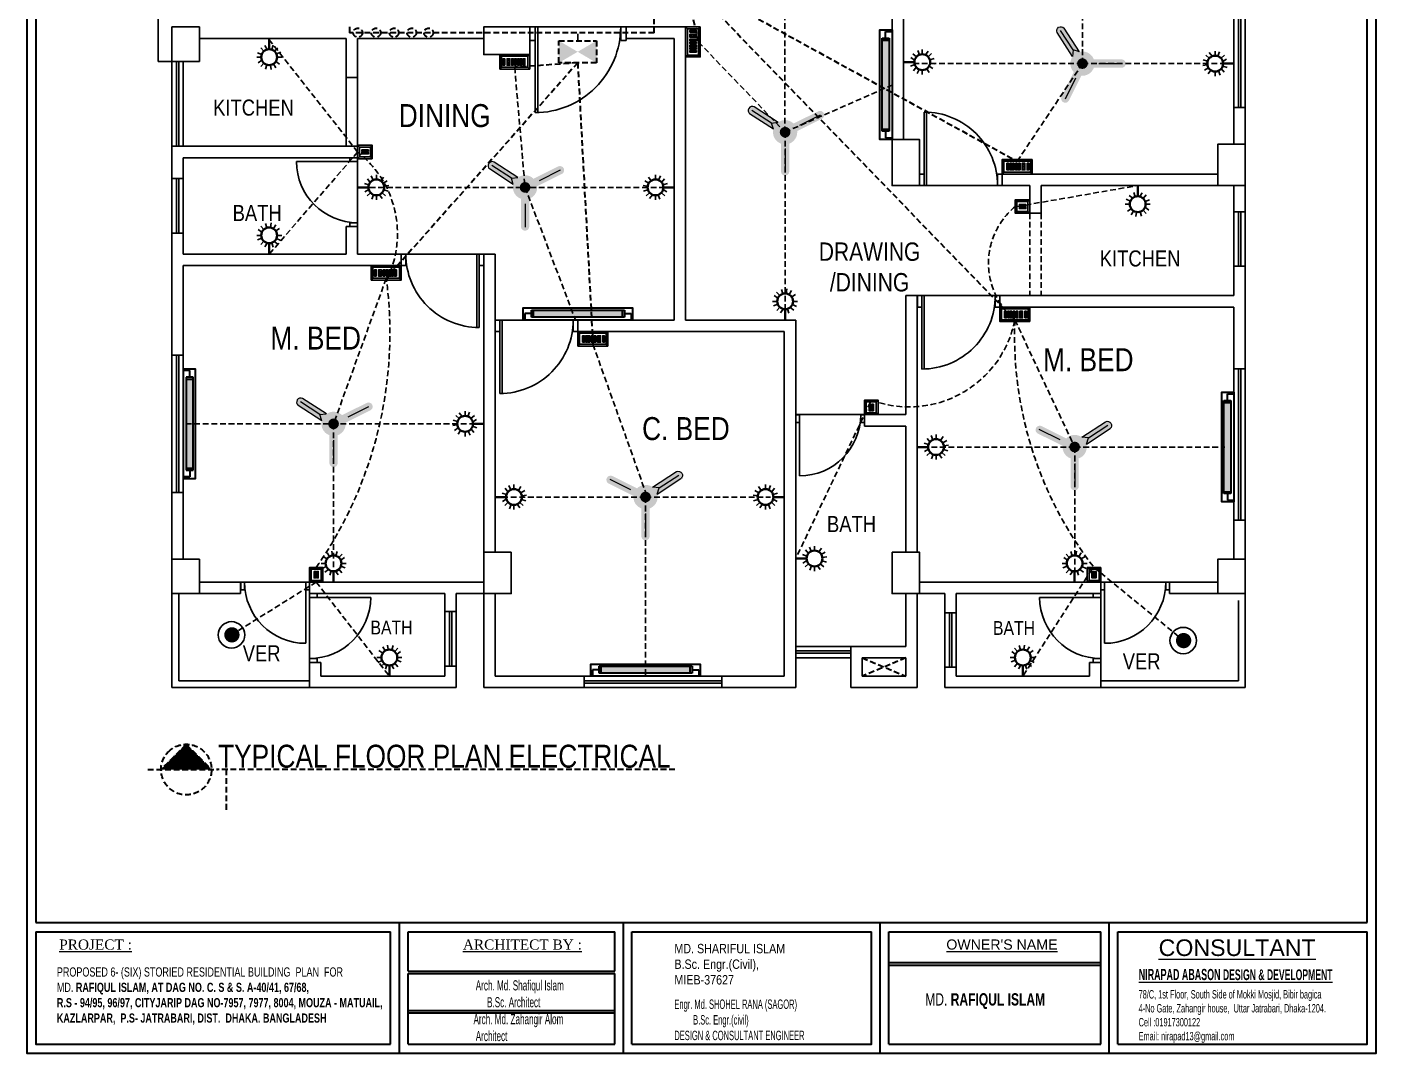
# Model space of a CAD drawing. Header units: inches. Extents: x -159432 to -126829, y -44881 to -40109.
# Drawn here: x -133698 to -133110, y -42613 to -42166 of the extents above; entities that cross this region are included whole.
import ezdxf

# ---------------------------------------------------------------- set-up
doc = ezdxf.new("R2010")
doc.units = ezdxf.units.IN
doc.header["$LTSCALE"] = 10
doc.header["$MEASUREMENT"] = 0
for name, pattern in [('DASHED2', [0.375, 0.25, -0.125]), ('HIDDEN', [0.375, 0.25, -0.125]), ('Solid', [0])]:
    doc.linetypes.add(name, pattern=pattern)
doc.layers.get('0').update_dxf_attribs({"color": 140, "lineweight": 25})
for name, color, linetype, lineweight in [('BADHON WIN-1', 10, 'Continuous', 35), ('COLUM', 10, 'Continuous', 25), ('DIM', 6, 'Continuous', 25), ('Dim-1', 7, 'Continuous', 13), ('door', 123, 'Continuous', 25), ('h2', 165, 'Continuous', 30), ('hatch', 141, 'Continuous', 30), ('Layer1', 25, 'HIDDEN', 25), ('Layer2', 160, 'HIDDEN', 25), ('Layout3', 222, 'HIDDEN', 30), ('line', 134, 'Continuous', 30), ('Raline', 185, 'Continuous', 30), ('SL', 14, 'Continuous', 30), ('SS', 3, 'Continuous', 20), ('TEXT', 6, 'Continuous', 25), ('TEXT 02', 7, 'Continuous', 9), ('TREE', 8, 'Continuous', 30), ('wall', 7, 'Continuous', 25), ('win', 143, 'Continuous', 25)]:
    doc.layers.add(name, color=color, linetype=linetype, lineweight=lineweight)
doc.styles.add('222', font='arial.ttf')
doc.styles.add('AR8', font='swisscl.ttf', dxfattribs={"height": 10})
doc.styles.add('AREAL', font='arial.ttf')
doc.styles.add('arn', font='ARIALN.TTF')
doc.styles.add('RT', font='romantic.ttf')
doc.styles.add('style1', font='micross.ttf', dxfattribs={"height": 18})

# ---------------------------------------------------------------- blocks, each defined once
blk = doc.blocks.new('D36')
at = {"layer": 'door'}
for p, q in [((27731.72, -1583.1), (27731.72, -1585.1)), ((27736.72, -1583.1), (27731.72, -1583.1)), ((27731.72, -1619.1), (27731.72, -1583.1)), ((27731.72, -1585.1), (27736.72, -1585.1)), ((27736.72, -1585.1), (27736.72, -1583.1)), ((27763.72, -1616.1), (27731.72, -1616.1)), ((27763.72, -1617.1), (27731.72, -1617.1)), ((27736.72, -1617.1), (27731.72, -1617.1)), ((27731.72, -1617.1), (27731.72, -1619.1)), ((27736.72, -1619.1), (27736.72, -1617.1)), ((27731.72, -1619.1), (27736.72, -1619.1))]:
    blk.add_line(p, q, dxfattribs=at)
at = {"layer": 'door', "linetype": 'ByBlock'}
blk.add_ellipse((27731.72, -1617.1), major_axis=(-22.63, -22.63), ratio=1, start_param=2.356194, end_param=3.926991, dxfattribs=at)
blk = doc.blocks.new('D1')
at = {"layer": 'door'}
for p, q in [((231942, 594723), (231942, 594673)), ((232042, 594723), (231942, 594723)), ((231942, 594673), (232042, 594673)), ((232042, 594673), (232042, 594723)), ((232742, 593873), (231942, 593873)), ((232042, 593873), (231942, 593873)), ((231942, 593873), (231942, 593823)), ((231942, 593823), (232042, 593823)), ((232042, 593823), (232042, 593873))]:
    blk.add_line(p, q, dxfattribs=at)
at = {"layer": 'door', "linetype": 'ByBlock'}
blk.add_arc((231942, 593873), 800, 0, 90, dxfattribs=at)
blk = doc.blocks.new('door')
at = {"layer": 'door'}
blk.add_line((-148358.38, -38071.49), (-148328.38, -38071.49), dxfattribs=at)
at = {"layer": 'door', "extrusion": (0, 0, -1), "xscale": 0.03333332273177803, "yscale": 0.03333332278998569, "zscale": -0.0333333227645894, "rotation": 90}
blk.add_blockref('D1', (168152.49, -45802.87), dxfattribs=at)
blk = doc.blocks.new('tl')
at = {"layer": 'Raline'}
h = blk.add_hatch(color=7, dxfattribs=at)
h.set_gradient(color1=(220, 254, 247), one_color=1, tint=1, name='CYLINDER')
h.paths.add_polyline_path([(-740643.13, -277273.44), (-740646.16, -277273.44), (-740646.16, -277234.62), (-740643.13, -277234.62)])
at = {"layer": 'TREE'}
h = blk.add_hatch(color=203, dxfattribs=at)
h.set_gradient(color1=(189, 131, 208), color2=(108, 93, 201), tint=0.56, name='INVCYLINDER')
h.paths.add_polyline_path([(-740643.13, -277273.44), (-740643.13, -277274.38), (-740646.16, -277274.38), (-740646.16, -277273.44)])
h.paths.add_polyline_path([(-740643.13, -277233.83), (-740643.13, -277234.62), (-740646.16, -277234.62), (-740646.16, -277233.83)])
at = {"layer": 'Dim-1', "lineweight": -2}
for p, q in [((-740646.16, -277274.38), (-740646.16, -277233.83)), ((-740646.16, -277233.83), (-740643.13, -277233.83)), ((-740643.13, -277233.83), (-740643.13, -277274.38)), ((-740643.13, -277274.38), (-740646.16, -277274.38))]:
    blk.add_line(p, q, dxfattribs=at)
at = {"layer": 'Raline'}
for p, q in [((-740644.64, -277230.92), (-740647.45, -277230.92)), ((-740644.64, -277233.83), (-740644.64, -277230.92)), ((-740643.13, -277234.62), (-740646.16, -277234.62)), ((-740643.13, -277273.44), (-740646.16, -277273.44)), ((-740644.64, -277274.38), (-740644.64, -277277.29)), ((-740644.64, -277277.29), (-740647.45, -277277.29))]:
    blk.add_line(p, q, dxfattribs=at)
at = {"layer": 'SL'}
blk.add_lwpolyline([(-740647.45, -277277.96), (-740647.45, -277230.23), (-740642.16, -277230.23), (-740642.16, -277277.96)], close=True, dxfattribs=at)
blk = doc.blocks.new('fgghghg')
for p, q in [((845.87, -13615.05), (845.87, -13622.48)), ((845.87, -13619.39), (845.87, -13615.05)), ((845.87, -13619.39), (845.87, -13619.39))]:
    blk.add_line(p, q)
at = {"color": 131, "lineweight": 35}
blk.add_line((850.57, -13619.39), (845.87, -13619.39), dxfattribs=at)
blk.add_circle((854.03, -13619.39), 3.45, dxfattribs=at)
blk = doc.blocks.new('fhfgjjj')
at = {"linetype": 'DASHED2', "ltscale": 0.8}
for p, q in [((849.05, -13615.24), (847.17, -13614.03)), ((849.83, -13613.8), (848.22, -13612.35)), ((851.16, -13612.89), (850.38, -13610.87)), ((852.39, -13612.66), (852.39, -13610.5)), ((853.73, -13612.93), (855.05, -13611.16)), ((854.94, -13613.78), (856.53, -13612.32)), ((855.68, -13615.08), (857.75, -13614.43)), ((849.11, -13617.19), (847.05, -13617.86)), ((849.72, -13618.31), (848.39, -13620.06)), ((851, -13619.28), (850.13, -13621.26)), ((852.39, -13619.57), (852.39, -13621.74)), ((854.32, -13618.98), (855.53, -13620.78)), ((855.34, -13617.91), (857.19, -13619.04)), ((855.81, -13616.61), (857.95, -13616.93))]:
    blk.add_line(p, q, dxfattribs=at)
blk.add_blockref('fgghghg', (-1.64, 3.28))
blk = doc.blocks.new('sd')
at = {"layer": 'BADHON WIN-1', "color": 0, "lineweight": 25, "ltscale": 0.13}
for p, q in [((13225.67, 879.3), (13224.92, 880.05)), ((13236.8, 879.3), (13237.54, 880.05)), ((13225.67, 874.67), (13224.92, 873.93)), ((13230.21, 877.92), (13230.22, 876.87)), ((13230.22, 876.87), (13230.21, 876.23)), ((13230.44, 877.92), (13230.42, 876.87)), ((13230.44, 876.23), (13230.42, 876.87)), ((13231.43, 877.92), (13231.45, 876.87)), ((13231.45, 876.87), (13231.43, 876.23)), ((13231.67, 877.92), (13231.65, 876.87)), ((13231.67, 876.23), (13231.65, 876.87)), ((13232.72, 877.92), (13232.74, 876.87)), ((13232.74, 876.87), (13232.72, 876.23)), ((13232.96, 877.92), (13232.93, 876.87)), ((13232.96, 876.23), (13232.93, 876.87)), ((13233.77, 877.92), (13233.79, 876.87)), ((13233.79, 876.87), (13233.77, 876.23)), ((13234.01, 877.92), (13233.99, 876.87)), ((13234.01, 876.23), (13233.99, 876.87)), ((13235.06, 877.92), (13235.08, 876.87)), ((13235.08, 876.87), (13235.06, 876.23)), ((13235.3, 877.92), (13235.27, 876.87)), ((13235.3, 876.23), (13235.27, 876.87)), ((13236.8, 874.67), (13237.54, 873.93))]:
    blk.add_line(p, q, dxfattribs=at)
for points in [[(13224.92, 880.05), (13224.92, 873.93), (13237.54, 873.93), (13237.54, 880.05)], [(13225.67, 879.3), (13225.67, 874.67), (13236.8, 874.67), (13236.8, 879.3)], [(13227.06, 878.45), (13227.06, 875.69), (13226.36, 875.69), (13226.36, 878.45)], [(13226.96, 878.32), (13226.96, 875.78), (13226.45, 875.78), (13226.45, 878.32)], [(13230.69, 878.45), (13230.69, 875.69), (13229.99, 875.69), (13229.99, 878.45)], [(13230.59, 878.32), (13230.59, 875.78), (13230.08, 875.78), (13230.08, 878.32)], [(13231.92, 878.45), (13231.92, 875.69), (13231.22, 875.69), (13231.22, 878.45)], [(13231.82, 878.32), (13231.82, 875.78), (13231.31, 875.78), (13231.31, 878.32)], [(13233.21, 878.45), (13233.21, 875.69), (13232.51, 875.69), (13232.51, 878.45)], [(13233.11, 878.32), (13233.11, 875.78), (13232.59, 875.78), (13232.59, 878.32)], [(13234.26, 878.45), (13234.26, 875.69), (13233.56, 875.69), (13233.56, 878.45)], [(13234.16, 878.32), (13234.16, 875.78), (13233.65, 875.78), (13233.65, 878.32)], [(13235.55, 878.45), (13235.55, 875.69), (13234.85, 875.69), (13234.85, 878.45)], [(13235.45, 878.32), (13235.45, 875.78), (13234.93, 875.78), (13234.93, 878.32)]]:
    blk.add_lwpolyline(points, close=True, dxfattribs=at)
for points in [[(13228.72, 875.69), (13228.01, 875.69), (13228.01, 878.45), (13228.72, 878.45)], [(13228.61, 875.78), (13228.1, 875.78), (13228.1, 878.32), (13228.61, 878.32)], [(13228.6, 878.32), (13229.11, 878.32), (13229.11, 875.78), (13228.6, 875.78)], [(13228.72, 878.45), (13229.21, 878.45), (13229.21, 875.69), (13228.72, 875.69)]]:
    blk.add_lwpolyline(points, dxfattribs=at)
for centre, radius in [((13226.4, 878.4), 0.00699), ((13226.41, 875.73), 0.0139), ((13226.7, 877.73), 0.165), ((13226.7, 876.4), 0.165), ((13227.01, 875.73), 0.0117), ((13227.01, 878.38), 0.00593), ((13228.06, 878.4), 0.00699), ((13228.06, 875.73), 0.0139), ((13228.35, 877.73), 0.165), ((13228.35, 876.4), 0.165), ((13228.66, 875.73), 0.0117), ((13228.66, 878.38), 0.00593), ((13228.85, 877.07), 0.165), ((13230.03, 878.4), 0.00699), ((13230.04, 875.73), 0.0139), ((13230.64, 878.38), 0.00593), ((13230.64, 875.73), 0.0117), ((13231.26, 878.4), 0.00699), ((13231.27, 875.73), 0.0139), ((13231.87, 875.73), 0.0117), ((13231.87, 878.38), 0.00593), ((13232.55, 878.4), 0.00699), ((13232.56, 875.73), 0.0139), ((13233.15, 875.73), 0.0117), ((13233.16, 878.38), 0.00593), ((13233.6, 878.4), 0.00699), ((13233.61, 875.73), 0.0139), ((13234.21, 875.73), 0.0117), ((13234.21, 878.38), 0.00593), ((13234.89, 878.4), 0.00699), ((13234.9, 875.73), 0.0139), ((13235.49, 875.73), 0.0117), ((13235.5, 878.38), 0.00593)]:
    blk.add_circle(centre, radius, dxfattribs=at)
for centre, radius, start, end in [((13230.32, 877.92), 0.116, 356.3279, 183.0261), ((13230.32, 876.3), 0.138, 212.8145, 327.2677), ((13231.55, 877.92), 0.116, 356.3279, 183.0261), ((13231.55, 876.3), 0.138, 212.8145, 327.2677), ((13232.84, 877.92), 0.116, 356.3279, 183.0261), ((13232.84, 876.3), 0.138, 212.8145, 327.2677), ((13233.89, 877.92), 0.116, 356.3279, 183.0261), ((13233.89, 876.3), 0.138, 212.8145, 327.2677), ((13235.18, 877.92), 0.116, 356.3279, 183.0261), ((13235.18, 876.3), 0.138, 212.8145, 327.2677)]:
    blk.add_arc(centre, radius, start, end, dxfattribs=at)
blk = doc.blocks.new('FAN')
at = {"layer": 'line'}
h = blk.add_hatch(color=256, dxfattribs=at)
h.paths.add_polyline_path([(0, 7.14), (-1.8, 4.97, -0.175801), (1.8, 4.97)])
h.paths.add_polyline_path([(-6.35, -3.07), (-3.81, -3.67, -0.164914), (-5.25, -0.6)])
h.paths.add_polyline_path([(5.96, -4), (5.12, -1.31, -0.175846), (3.09, -4.29), (3.16, -4.33)])
at = {"layer": 'TREE'}
h = blk.add_hatch(color=102, dxfattribs=at)
h.set_gradient(color1=(22, 194, 68), color2=(172, 207, 0), tint=0.41, name='INVCYLINDER')
h.paths.add_polyline_path([(1.8, 17.3, 0.87787), (-1.8, 17.3), (-1.8, 4.97), (0, 7.14), (1.8, 4.97)])
h = blk.add_hatch(color=102, dxfattribs=at)
h.set_gradient(color1=(22, 194, 68), color2=(172, 207, 0), tint=0.41, name='INVCYLINDER')
h.paths.add_polyline_path([(-5.29, 0, 0.024506), (-5.26, -0.52), (-5.2, -0.49), (-5.25, -0.6, 0.164914), (-3.81, -3.67), (-3.6, -3.72), (-3.7, -3.77, 0.665006), (5.29, 0, 1)])
h.paths.add_polyline_path([(-2.34, 0, -1), (2.34, 0, -1)], flags=16)
h = blk.add_hatch(color=44, dxfattribs=at)
h.set_gradient(color1=(181, 129, 26), color2=(245, 162, 0), tint=0.41, name='CYLINDER')
h.paths.add_polyline_path([(-2.34, 0, 1), (2.34, 0, 1)])
h = blk.add_hatch(color=102, dxfattribs=at)
h.set_gradient(color1=(22, 194, 68), color2=(172, 207, 0), tint=0.41, name='INVCYLINDER')
h.paths.add_polyline_path([(5.96, -4), (3.16, -4.33), (13.5, -11.05, 0.87787), (15.46, -8.03), (5.12, -1.31)])
h.paths.add_polyline_path([(-3.7, -3.77, -0.00679), (-3.81, -3.67), (-6.35, -3.07), (-5.25, -0.6, -0.003812), (-5.26, -0.52), (-16.25, -5.98, 0.87787), (-14.64, -9.21)])
at = {"layer": 'Raline', "lineweight": 15}
for p, q in [((0, 7.14), (0, 17.3)), ((-6.35, -3.07), (-15.44, -7.6)), ((3.09, -4.29), (13.5, -11.05)), ((5.96, -4), (3.16, -4.33)), ((5.12, -1.31), (15.46, -8.03)), ((5.12, -1.31), (5.96, -4)), ((5.96, -4), (14.48, -9.54))]:
    blk.add_line(p, q, dxfattribs=at)
blk.add_arc((14.29, -9.41), 1.82, 244.43087, 49.54656, dxfattribs=at)
blk = doc.blocks.new('g')
at = {"layer": 'BADHON WIN-1', "color": 0, "lineweight": 25, "ltscale": 0.13}
for p, q in [((12364.24, 900.77), (12363.47, 901.54)), ((12368.59, 900.77), (12369.36, 901.54)), ((12364.24, 895.97), (12363.47, 895.2)), ((12365.77, 899.34), (12365.79, 898.24)), ((12365.79, 898.24), (12365.77, 897.58)), ((12366.01, 899.34), (12365.99, 898.24)), ((12366.01, 897.58), (12365.99, 898.24)), ((12366.86, 899.34), (12366.88, 898.24)), ((12366.88, 898.24), (12366.86, 897.58)), ((12367.1, 899.34), (12367.08, 898.24)), ((12367.1, 897.58), (12367.08, 898.24)), ((12368.59, 895.97), (12369.36, 895.2))]:
    blk.add_line(p, q, dxfattribs=at)
for points in [[(12363.47, 901.54), (12363.47, 895.2), (12369.36, 895.2), (12369.36, 901.54)], [(12364.24, 900.77), (12364.24, 895.97), (12368.59, 895.97), (12368.59, 900.77)], [(12366.27, 899.88), (12366.27, 897.02), (12365.55, 897.02), (12365.55, 899.88)], [(12367.36, 899.88), (12367.36, 897.02), (12366.64, 897.02), (12366.64, 899.88)], [(12366.17, 899.75), (12366.17, 897.11), (12365.64, 897.11), (12365.64, 899.75)], [(12367.26, 899.75), (12367.26, 897.11), (12366.73, 897.11), (12366.73, 899.75)]]:
    blk.add_lwpolyline(points, close=True, dxfattribs=at)
for centre, radius in [((12365.59, 899.83), 0.00725), ((12365.6, 897.06), 0.0144), ((12366.22, 899.81), 0.00615), ((12366.22, 897.06), 0.0122), ((12366.68, 899.83), 0.00725), ((12366.69, 897.06), 0.0144), ((12367.31, 899.81), 0.00615), ((12367.31, 897.06), 0.0122)]:
    blk.add_circle(centre, radius, dxfattribs=at)
for centre, radius, start, end in [((12365.89, 899.34), 0.121, 356.32789, 183.02612), ((12365.89, 897.66), 0.144, 212.81453, 327.26774), ((12366.98, 899.34), 0.121, 356.32789, 183.02612), ((12366.98, 897.66), 0.144, 212.81453, 327.26774)]:
    blk.add_arc(centre, radius, start, end, dxfattribs=at)

msp = doc.modelspace()

# ---------------------------------------------------------------- hatches: boundary and pattern name
at = {"layer": 'hatch', "lineweight": 30}
h = msp.add_hatch(dxfattribs=at)
h.set_pattern_fill('ANSI31', color=256, scale=4.330564, angle=225, style=0)
h.set_pattern_definition([(270, (-143522.09484, -42489.3886), (0.541320458, -6e-16), [])])
h.paths.add_polyline_path([(-133628.72771, -42478.52631), (-133639.73662, -42489.53522), (-133617.71879, -42489.53522)])
h.paths.add_polyline_path([(-133633.14508, -42489.62012), (-133624.25159, -42489.62012), (-133624.25159, -42481.11258), (-133633.14508, -42481.11258)], flags=9)
at = {"layer": 'Layout3'}
h = msp.add_hatch(color=5, dxfattribs=at)
h.paths.add_polyline_path([(-133466.30801, -42181.45857), (-133458.09235, -42176.6425), (-133466.30801, -42171.82642)])
h.paths.add_polyline_path([(-133458.09235, -42176.6425), (-133449.8767, -42181.45857), (-133449.8767, -42171.82642)])
at = {"layer": 'Raline'}
h = msp.add_hatch(color=51, dxfattribs=at)
h.set_gradient(color1=(239, 243, 165), color2=(254, 254, 251), one_color=1, tint=0.99, name='SPHERICAL')
h.paths.add_polyline_path([(-133608.82792, -42434.16528, -1), (-133608.82792, -42427.48393, -1)])
h = msp.add_hatch(color=51, dxfattribs=at)
h.set_gradient(color1=(239, 243, 165), color2=(254, 254, 251), one_color=1, tint=0.99, name='SPHERICAL')
h.paths.add_polyline_path([(-133193.92051, -42436.66528, -1), (-133193.92051, -42429.98393, -1)])

# ---------------------------------------------------------------- linework, layer by layer
at = {"layer": 'COLUM'}
for points in [[(-133623.01568, -42165.82783), (-133623.01568, -42180.82783), (-133635.01568, -42180.82783), (-133635.01568, -42165.82783), (-133623.01568, -42165.82783)], [(-133479.01568, -42165.82783), (-133479.01568, -42177.82783), (-133499.01568, -42177.82783), (-133499.01568, -42165.82783), (-133479.01568, -42165.82783)], [(-133321.01568, -42214.94042), (-133309.01568, -42214.94042), (-133309.01568, -42234.94042), (-133321.01568, -42234.94042), (-133321.01568, -42214.94042)], [(-133167.01568, -42216.94042), (-133167.01568, -42234.94042), (-133179.01568, -42234.94042), (-133179.01568, -42216.94042), (-133167.01568, -42216.94042)], [(-133623.01568, -42397.82783), (-133623.01568, -42412.82783), (-133635.01568, -42412.82783), (-133635.01568, -42397.82783), (-133623.01568, -42397.82783)], [(-133487.01568, -42394.82783), (-133487.01568, -42412.82783), (-133499.01568, -42412.82783), (-133499.01568, -42394.82783), (-133487.01568, -42394.82783)], [(-133321.01568, -42394.82783), (-133309.01568, -42394.82783), (-133309.01568, -42412.82783), (-133321.01568, -42412.82783), (-133321.01568, -42394.82783)], [(-133167.01568, -42397.82784), (-133167.01568, -42412.82784), (-133179.01568, -42412.82784), (-133179.01568, -42397.82784), (-133167.01568, -42397.82784)]]:
    msp.add_lwpolyline(points, dxfattribs=at)
at = {"layer": 'DIM', "color": 2, "lineweight": -2}
msp.add_line((-133458.09235, -42171.82642), (-133458.09235, -42168.80669), dxfattribs=at)
at = {"layer": 'DIM'}
for p, q in [((-133635.01568, -42412.82783), (-133635.01568, -42453.82783)), ((-133632.01568, -42412.82783), (-133632.01568, -42450.82783)), ((-133170.01568, -42415.82783), (-133170.01568, -42450.82783)), ((-133167.01568, -42412.82783), (-133167.01568, -42453.82783)), ((-133575.01568, -42450.82783), (-133632.01568, -42450.82783)), ((-133230.01568, -42450.82783), (-133170.01568, -42450.82783)), ((-133575.01568, -42453.82783), (-133635.01568, -42453.82783)), ((-133230.01568, -42453.82783), (-133167.01568, -42453.82783))]:
    msp.add_line(p, q, dxfattribs=at)
at = {"layer": 'door'}
for p, q in [((-133559.01568, -42187.82783), (-133559.01568, -42217.82783)), ((-133554.01568, -42187.82783), (-133554.01568, -42217.82783))]:
    msp.add_line(p, q, dxfattribs=at)
at = {"layer": 'door', "linetype": 'HIDDEN'}
for p, q in [((-133261.01568, -42247.053), (-133261.01568, -42282.94042)), ((-133256.01568, -42247.053), (-133256.01568, -42282.94042))]:
    msp.add_line(p, q, dxfattribs=at)
at = {"layer": 'h2', "linetype": 'HIDDEN'}
for p, q in [((-133334.01568, -42440.82783), (-133315.01568, -42448.82783)), ((-133315.01568, -42440.82783), (-133334.01568, -42448.82783))]:
    msp.add_line(p, q, dxfattribs=at)
at = {"layer": 'Layer1'}
for p, q in [((-133238.02115, -42181.79371), (-133238.02115, -42120.82783)), ((-133367.70552, -42211.65531), (-133367.70552, -42123.32783)), ((-133554.01568, -42220.32783), (-133592.55954, -42171.39159)), ((-133405.44316, -42172.36801), (-133367.65534, -42211.70755)), ((-133485.55586, -42183.40036), (-133481.03028, -42235.7538)), ((-133238.02115, -42181.79371), (-133311.2491, -42181.79371)), ((-133266.4755, -42224.36789), (-133238.02115, -42181.79371)), ((-133238.02115, -42181.79371), (-133176.72136, -42181.79371)), ((-133367.70552, -42211.65531), (-133321.01568, -42191.155)), ((-133367.65534, -42211.70755), (-133367.65534, -42293.58914)), ((-133554.01568, -42220.32783), (-133592.55954, -42264.82783)), ((-133482.49785, -42235.7538), (-133551.49785, -42235.7538)), ((-133482.49785, -42235.7538), (-133416.01568, -42235.7538)), ((-133481.03028, -42235.7538), (-133459.01568, -42293.58914)), ((-133266.58821, -42244.11104), (-133213.92712, -42234.94042)), ((-133541.55586, -42275.40036), (-133564.51568, -42338.82783)), ((-133267.4755, -42293.51294), (-133241.3987, -42348.93967)), ((-133451.43743, -42304.16167), (-133428.51568, -42368.53081)), ((-133330.45494, -42329.25531), (-133363.01568, -42397.54732)), ((-133499.01568, -42338.82783), (-133630.01568, -42338.82783)), ((-133564.51568, -42338.82783), (-133564.51568, -42407.82783)), ((-133241.3987, -42348.93967), (-133310.01568, -42348.93967)), ((-133241.41532, -42348.93967), (-133241.41532, -42405.88338)), ((-133241.41532, -42348.93967), (-133175.91532, -42348.93967)), ((-133428.51568, -42370.72756), (-133494.01568, -42370.72756)), ((-133428.51568, -42370.72756), (-133428.51568, -42448.82783)), ((-133428.51568, -42370.72756), (-133374.01568, -42370.72756)), ((-133233.90519, -42402.25531), (-133264.01568, -42448.82783)), ((-133232.95765, -42401.48587), (-133193.88993, -42433.32783)), ((-133572.07371, -42407.82783), (-133609.01568, -42430.82783)), ((-133572.07371, -42407.82783), (-133540.18832, -42448.82783))]:
    msp.add_line(p, q, dxfattribs=at)
at = {"layer": 'Layer1', "lineweight": 30}
for p, q in [((-133628.72771, -42478.52631), (-133639.73662, -42489.53522)), ((-133628.72771, -42478.52631), (-133617.71879, -42489.53522)), ((-133645.46915, -42489.53522), (-133615.10667, -42489.53522)), ((-133415.66671, -42489.53522), (-133615.55351, -42489.53522)), ((-133611.31745, -42489.53522), (-133611.31745, -42507.94969))]:
    msp.add_line(p, q, dxfattribs=at)
msp.add_ellipse((-133628.72771, -42489.53522), major_axis=(-7.78448, -7.78448), ratio=1, start_param=4.71238898, end_param=10.995574288, dxfattribs=at)
at = {"layer": 'Layer2'}
for centre, radius, start, end in [((-133581.81686, -42255.91547), 45.15956, 333.35214738, 52.00293716), ((-133246.81574, -42268.86114), 32.16422, 129.69173131, 230.03488538), ((-133718.83827, -42299.22681), 178.87636, 325.13291937, 7.65458564), ((-133313.64001, -42284.39175), 47.05697, 249.5597817, 348.82343591), ((-133103.32153, -42300.53855), 164.30424, 177.5492994, 217.90780205)]:
    msp.add_arc(centre, radius, start, end, dxfattribs=at)
at = {"layer": 'Layout3'}
for p, q in [((-133424.77798, -42168.32783), (-133424.77798, -42072.84897)), ((-133412.1261, -42144.36379), (-133405.44316, -42172.36801)), ((-133412.1261, -42144.36379), (-133266.4755, -42224.36789)), ((-133412.1261, -42144.36379), (-133267.4755, -42293.51294)), ((-133557.55586, -42165.82783), (-133557.55586, -42168.32783)), ((-133424.77798, -42168.32783), (-133557.55586, -42168.32783)), ((-133458.09235, -42181.45857), (-133541.55586, -42275.40036)), ((-133458.09235, -42181.45857), (-133485.55586, -42183.40036)), ((-133458.09235, -42181.45857), (-133451.43743, -42304.16167))]:
    msp.add_line(p, q, dxfattribs=at)
at = {"layer": 'Layout3', "color": 5}
msp.add_lwpolyline([(-133449.8767, -42171.82642), (-133449.8767, -42181.45857), (-133466.30801, -42181.45857), (-133466.30801, -42171.82642)], close=True, dxfattribs=at)
at = {"layer": 'Layout3'}
for centre in [(-133553.92917, -42168.32783), (-133546.02833, -42168.32783), (-133538.12748, -42168.32783), (-133530.44642, -42168.32783), (-133523.09463, -42168.32783)]:
    msp.add_circle(centre, 2, dxfattribs=at)
at = {"layer": 'line'}
for p, q in [((-133694.30822, -42556.23001), (-133113.90744, -42556.23001)), ((-133535.79261, -42613.11138), (-133535.79261, -42556.23001)), ((-133438.14355, -42613.11138), (-133438.14355, -42556.23001)), ((-133326.22824, -42613.11138), (-133326.22824, -42556.23001)), ((-133226.44627, -42613.11138), (-133226.44627, -42556.23001)), ((-133694.30822, -42560.22879), (-133539.65896, -42560.22879)), ((-133539.65896, -42609.24502), (-133539.65896, -42560.22879)), ((-133531.92625, -42577.40015), (-133531.92625, -42560.22879)), ((-133531.92625, -42560.22879), (-133441.88742, -42560.22879)), ((-133511.25608, -42560.22879), (-133441.88742, -42560.22879)), ((-133441.88742, -42577.40015), (-133441.88742, -42560.22879)), ((-133434.50542, -42587.53369), (-133434.50542, -42560.22879)), ((-133434.50542, -42560.22879), (-133330.0247, -42560.22879)), ((-133330.0247, -42588.63836), (-133330.0247, -42560.22879)), ((-133322.43178, -42587.53369), (-133322.43178, -42560.22879)), ((-133322.43178, -42560.22879), (-133230.03181, -42560.22879)), ((-133230.03181, -42609.24502), (-133230.03181, -42560.22879)), ((-133222.64981, -42560.22879), (-133113.90744, -42560.22879)), ((-133222.64981, -42609.24502), (-133222.64981, -42560.22879)), ((-133322.43178, -42573.67448), (-133230.03181, -42573.67448)), ((-133322.43178, -42574.77916), (-133230.03181, -42574.77915)), ((-133531.92625, -42577.40015), (-133441.88742, -42577.40015)), ((-133531.92625, -42609.24502), (-133531.92625, -42578.50483)), ((-133531.92625, -42578.50483), (-133441.88742, -42578.50483)), ((-133441.88742, -42609.24502), (-133441.88742, -42578.50483)), ((-133434.50542, -42609.24502), (-133434.50542, -42587.53369)), ((-133322.43178, -42609.24502), (-133322.43178, -42587.53369)), ((-133531.68277, -42594.50657), (-133441.88742, -42594.50657)), ((-133531.68277, -42595.61125), (-133441.88742, -42595.61125))]:
    msp.add_line(p, q, dxfattribs=at)
msp.add_lwpolyline([(-133698.17458, -41728.84511), (-133698.17458, -42613.11138), (-133110.04109, -42613.11138), (-133110.04109, -41728.84511)], close=True, dxfattribs=at)
for points in [[(-133113.90744, -42556.23001), (-133113.90744, -41732.71147), (-133694.30822, -41732.71147), (-133694.30822, -42556.23001)], [(-133694.30822, -42560.22879), (-133694.30822, -42609.24502), (-133539.65896, -42609.24502)], [(-133222.64981, -42609.24502), (-133113.90744, -42609.24502), (-133113.90744, -42560.22879)], [(-133434.50542, -42609.24502), (-133330.0247, -42609.24502), (-133330.0247, -42588.63836)], [(-133531.92625, -42609.24502), (-133441.88742, -42609.24502)], [(-133322.43178, -42609.24502), (-133230.03181, -42609.24502)]]:
    msp.add_lwpolyline(points, dxfattribs=at)
at = {"layer": 'Raline', "lineweight": 25}
for centre in [(-133609.01568, -42430.82783), (-133194.10828, -42433.32783)]:
    msp.add_circle(centre, 5.76378, dxfattribs=at)
at = {"layer": 'wall', "ltscale": 0.5}
for p, q in [((-133316.01568, -42214.94042), (-133316.01568, -42120.82783)), ((-133321.01568, -42214.94042), (-133321.01568, -42123.32783)), ((-133623.01568, -42170.82783), (-133559.01569, -42170.82783)), ((-133554.01569, -42170.82783), (-133499.01568, -42170.82783)), ((-133172.01568, -42216.94042), (-133172.01568, -42200.93248)), ((-133167.01568, -42200.93248), (-133167.01568, -42200.04117)), ((-133261.01568, -42246.94042), (-133261.01568, -42234.94042)), ((-133256.01568, -42246.94042), (-133256.01568, -42234.94042)), ((-133172.01568, -42246.36566), (-133172.01568, -42234.94042)), ((-133167.01568, -42246.36566), (-133167.01568, -42234.94042)), ((-133172.01568, -42282.94042), (-133172.01568, -42270.11754)), ((-133167.01568, -42314.88413), (-133167.01568, -42270.11754)), ((-133315.01568, -42334.82783), (-133315.01568, -42282.94042)), ((-133310.01568, -42394.82783), (-133310.01568, -42282.94042)), ((-133310.01568, -42394.82783), (-133310.01568, -42282.94042)), ((-133274.01568, -42287.94042), (-133274.01568, -42282.94042)), ((-133172.01568, -42314.88413), (-133172.01568, -42287.94042)), ((-133315.01568, -42394.82783), (-133315.01568, -42339.82783)), ((-133172.01568, -42397.82784), (-133172.01568, -42380.88413)), ((-133167.01568, -42397.82784), (-133167.01568, -42380.88413)), ((-133605.01568, -42412.82783), (-133605.01568, -42407.82783)), ((-133575.01568, -42412.82783), (-133575.01568, -42407.82783)), ((-133516.01568, -42420.70903), (-133516.01568, -42412.82783)), ((-133511.01568, -42420.70903), (-133511.01568, -42412.82783)), ((-133339.01568, -42453.82783), (-133339.01568, -42435.82783)), ((-133575.01568, -42453.82783), (-133575.01568, -42442.82782)), ((-133570.01568, -42448.82783), (-133570.01568, -42442.82782)), ((-133516.01568, -42448.82783), (-133516.01568, -42444.46092)), ((-133511.01568, -42453.82783), (-133511.01568, -42444.46092)), ((-133334.01568, -42448.82783), (-133334.01568, -42440.82783)), ((-133315.01568, -42448.82783), (-133315.01568, -42440.82783)), ((-133235.01568, -42448.82783), (-133235.01568, -42442.82783)), ((-133230.01568, -42453.82783), (-133230.01568, -42442.82783))]:
    msp.add_line(p, q, dxfattribs=at)
at = {"layer": 'wall', "linetype": 'Solid', "ltscale": 10}
for p, q in [((-133641.01568, -42150.82783), (-133641.01568, -42180.82783)), ((-133559.01569, -42170.82783), (-133623.01568, -42170.82783)), ((-133499.01568, -42170.82783), (-133554.01569, -42170.82783))]:
    msp.add_line(p, q, dxfattribs=at)
at = {"layer": 'wall'}
for p, q in [((-133499.01568, -42165.82783), (-133499.01568, -42170.82783)), ((-133411.01568, -42165.82783), (-133437.01568, -42165.82783)), ((-133437.01568, -42165.82783), (-133437.01568, -42170.82783)), ((-133411.01568, -42293.58914), (-133411.01568, -42165.82783)), ((-133559.01569, -42170.82783), (-133559.01569, -42187.82783)), ((-133554.01569, -42170.82783), (-133554.01569, -42187.82783)), ((-133437.01568, -42170.82783), (-133416.01568, -42170.82783)), ((-133416.01568, -42293.58914), (-133416.01568, -42170.82783)), ((-133635.01568, -42180.82783), (-133641.01568, -42180.82783)), ((-133559.01569, -42187.82783), (-133554.01568, -42187.82783)), ((-133172.01568, -42200.93248), (-133167.01568, -42200.93248)), ((-133167.01568, -42216.94042), (-133167.01568, -42200.93248)), ((-133635.01568, -42217.82783), (-133635.01568, -42231.95189)), ((-133635.01568, -42217.82783), (-133554.01568, -42217.82783)), ((-133554.01568, -42217.82783), (-133554.01568, -42222.82783)), ((-133630.01568, -42222.82783), (-133630.01568, -42231.95189)), ((-133554.01568, -42222.82783), (-133630.01568, -42222.82783)), ((-133630.01568, -42231.95189), (-133635.01568, -42231.95189)), ((-133273.01568, -42229.94042), (-133179.01568, -42229.94042)), ((-133273.01568, -42234.94042), (-133273.01568, -42229.94042)), ((-133321.01568, -42234.94042), (-133316.01568, -42234.94042)), ((-133273.01568, -42234.94042), (-133261.01568, -42234.94042)), ((-133256.01568, -42234.94042), (-133172.01568, -42234.94042)), ((-133261.01568, -42247.053), (-133256.01568, -42247.053)), ((-133167.01568, -42246.36566), (-133172.01568, -42246.36566)), ((-133635.01568, -42255.70377), (-133635.01568, -42308.82783)), ((-133635.01568, -42255.70377), (-133630.01568, -42255.70377)), ((-133630.01568, -42255.70377), (-133630.01568, -42264.82783)), ((-133559.01568, -42252.82783), (-133559.01568, -42264.82783)), ((-133554.01568, -42252.82783), (-133559.01568, -42252.82783)), ((-133554.01568, -42252.82783), (-133554.01568, -42264.82783)), ((-133630.01568, -42264.82783), (-133559.01568, -42264.82783)), ((-133554.01568, -42264.82783), (-133535.01568, -42264.82783)), ((-133535.01568, -42264.82783), (-133535.01568, -42269.82783)), ((-133499.01568, -42264.82783), (-133499.01568, -42394.82783)), ((-133499.01568, -42264.82783), (-133494.01568, -42264.82783)), ((-133494.01568, -42264.82783), (-133494.01568, -42394.82783)), ((-133630.01568, -42269.82783), (-133630.01568, -42308.82783)), ((-133535.01568, -42269.82783), (-133630.01568, -42269.82783)), ((-133172.01568, -42270.11754), (-133167.01568, -42270.11754)), ((-133315.01568, -42282.94042), (-133310.01568, -42282.94042)), ((-133274.01568, -42282.94042), (-133172.01568, -42282.94042)), ((-133274.01568, -42287.94042), (-133172.01568, -42287.94042)), ((-133458.01568, -42293.58914), (-133416.01568, -42293.58914)), ((-133458.01568, -42293.58914), (-133458.01568, -42298.58914)), ((-133458.01568, -42293.58914), (-133458.01568, -42298.58914)), ((-133411.01568, -42293.58914), (-133363.01568, -42293.58914)), ((-133363.01568, -42293.58914), (-133363.01568, -42453.82783)), ((-133458.01568, -42298.58914), (-133368.01568, -42298.58914)), ((-133368.01568, -42298.58914), (-133368.01568, -42448.82783)), ((-133630.01568, -42308.82783), (-133635.01568, -42308.82783)), ((-133167.01568, -42314.88413), (-133172.01568, -42314.88413)), ((-133333.01568, -42334.82783), (-133333.01568, -42339.82783)), ((-133333.01568, -42334.82783), (-133315.01568, -42334.82783)), ((-133333.01568, -42339.82783), (-133315.01568, -42339.82783)), ((-133635.01568, -42368.82783), (-133635.01568, -42397.82783)), ((-133630.01568, -42368.82783), (-133635.01568, -42368.82783)), ((-133630.01568, -42368.82783), (-133630.01568, -42397.82783)), ((-133167.01568, -42380.88413), (-133172.01568, -42380.88413)), ((-133605.01568, -42407.82783), (-133623.01568, -42407.82783)), ((-133499.01568, -42407.82783), (-133575.01568, -42407.82783)), ((-133230.01568, -42407.82783), (-133309.01568, -42407.82783)), ((-133230.01568, -42412.82783), (-133230.01568, -42407.82783)), ((-133179.01568, -42407.82783), (-133200.01569, -42407.82784)), ((-133200.01569, -42412.82784), (-133200.01569, -42407.82784)), ((-133605.01568, -42412.82783), (-133623.01568, -42412.82783)), ((-133516.01568, -42412.82783), (-133575.01568, -42412.82783)), ((-133499.01568, -42412.82783), (-133511.01568, -42412.82783)), ((-133499.01568, -42412.82783), (-133499.01568, -42453.82783)), ((-133494.01568, -42412.82783), (-133494.01568, -42448.82783)), ((-133315.01568, -42412.82783), (-133315.01568, -42435.82783)), ((-133310.01568, -42412.82783), (-133298.01568, -42412.82783)), ((-133310.01568, -42412.82783), (-133310.01568, -42453.82783)), ((-133298.01568, -42412.82783), (-133298.01568, -42421.18775)), ((-133293.01568, -42412.82783), (-133230.01568, -42412.82783)), ((-133293.01568, -42412.82783), (-133293.01568, -42421.18775)), ((-133200.01569, -42412.82784), (-133179.01568, -42412.82784)), ((-133511.01568, -42420.70903), (-133516.01568, -42420.70903)), ((-133293.01568, -42421.18775), (-133298.01568, -42421.18775)), ((-133315.01568, -42435.82783), (-133339.01568, -42435.82783)), ((-133570.01568, -42442.82782), (-133575.01568, -42442.82782)), ((-133516.01568, -42444.46092), (-133511.01568, -42444.46092)), ((-133315.01568, -42440.82783), (-133334.01568, -42440.82783)), ((-133298.01568, -42444.93963), (-133298.01568, -42453.82783)), ((-133298.01568, -42444.93963), (-133293.01568, -42444.93963)), ((-133293.01568, -42444.93963), (-133293.01568, -42448.82783)), ((-133235.01568, -42442.82783), (-133230.01568, -42442.82783)), ((-133516.01568, -42448.82783), (-133570.01568, -42448.82783)), ((-133494.01568, -42448.82783), (-133455.28764, -42448.82783)), ((-133455.28764, -42453.82783), (-133455.28764, -42448.82783)), ((-133455.28764, -42453.82783), (-133455.28764, -42448.82783)), ((-133395.28764, -42448.82783), (-133368.01568, -42448.82783)), ((-133395.28764, -42453.82783), (-133395.28764, -42448.82783)), ((-133395.28764, -42453.82783), (-133395.28764, -42448.82783)), ((-133315.01568, -42448.82783), (-133334.01568, -42448.82783)), ((-133293.01568, -42448.82783), (-133235.01568, -42448.82783)), ((-133511.01568, -42453.82783), (-133575.01568, -42453.82783)), ((-133499.01568, -42453.82783), (-133455.28764, -42453.82783)), ((-133395.28764, -42453.82783), (-133363.01568, -42453.82783)), ((-133310.01568, -42453.82783), (-133339.01568, -42453.82783)), ((-133298.01568, -42453.82783), (-133230.01568, -42453.82783))]:
    msp.add_line(p, q, dxfattribs=at)
at = {"layer": 'win'}
for p, q in [((-133172.01568, -42140.95328), (-133172.01568, -42200.93248)), ((-133170.01568, -42140.95328), (-133170.01568, -42200.93248)), ((-133169.01568, -42200.93248), (-133169.01568, -42140.95328)), ((-133167.01568, -42200.93248), (-133167.01568, -42140.95328)), ((-133635.01568, -42180.82783), (-133635.01568, -42217.82783)), ((-133633.01568, -42180.82783), (-133633.01568, -42217.82783)), ((-133632.01568, -42217.82783), (-133632.01568, -42180.82783)), ((-133630.01568, -42217.82783), (-133630.01568, -42180.82783)), ((-133635.01568, -42231.95189), (-133635.01568, -42255.70377)), ((-133633.01568, -42231.95189), (-133633.01568, -42255.70377)), ((-133632.01568, -42255.70377), (-133632.01568, -42231.95189)), ((-133630.01568, -42231.95189), (-133630.01568, -42255.70377)), ((-133172.01568, -42246.36566), (-133172.01568, -42270.11754)), ((-133170.01568, -42246.36566), (-133170.01568, -42270.11754)), ((-133169.01568, -42270.11754), (-133169.01568, -42246.36566)), ((-133167.01568, -42246.36566), (-133167.01568, -42270.11754)), ((-133635.01568, -42308.82783), (-133635.01568, -42368.82783)), ((-133633.01568, -42308.82783), (-133633.01568, -42368.82783)), ((-133632.01568, -42368.82783), (-133632.01568, -42308.82783)), ((-133630.01568, -42368.82783), (-133630.01568, -42308.82783)), ((-133172.01568, -42314.88413), (-133172.01568, -42380.88413)), ((-133170.01568, -42314.88413), (-133170.01568, -42380.88413)), ((-133169.01568, -42380.88413), (-133169.01568, -42314.88413)), ((-133167.01568, -42380.88413), (-133167.01568, -42314.88413)), ((-133516.01568, -42444.46092), (-133516.01568, -42420.70903)), ((-133514.01568, -42420.70903), (-133514.01568, -42444.46092)), ((-133513.01568, -42444.46092), (-133513.01568, -42420.70903)), ((-133511.01568, -42444.46092), (-133511.01568, -42420.70903)), ((-133298.01568, -42444.93963), (-133298.01568, -42421.18775)), ((-133296.01568, -42421.18775), (-133296.01568, -42444.93963)), ((-133295.01568, -42444.93963), (-133295.01568, -42421.18775)), ((-133293.01568, -42444.93963), (-133293.01568, -42421.18775)), ((-133339.01568, -42435.82783), (-133363.01568, -42435.82783)), ((-133339.01568, -42437.82783), (-133363.01568, -42437.82783)), ((-133339.01568, -42438.82783), (-133363.01568, -42438.82783)), ((-133339.01568, -42440.82783), (-133363.01568, -42440.82783)), ((-133395.28764, -42448.82783), (-133455.28764, -42448.82783)), ((-133395.28764, -42448.82783), (-133455.28764, -42448.82783)), ((-133395.28764, -42450.82783), (-133455.28764, -42450.82783)), ((-133395.28764, -42450.82783), (-133455.28764, -42450.82783)), ((-133455.28764, -42451.82783), (-133395.28764, -42451.82783)), ((-133455.28764, -42451.82783), (-133395.28764, -42451.82783)), ((-133395.28764, -42453.82783), (-133455.28764, -42453.82783))]:
    msp.add_line(p, q, dxfattribs=at)

# ---------------------------------------------------------------- block references
at = {"xscale": -1}
for p, rotation in [((-147208.67606, -41326.59761), 90), ((-134398.2459, -55851.87031), 180), ((-134154.2459, -55965.05618), 180), ((-134338.2459, -55986.84407), 180), ((-134207.2459, -56013.66383), 180), ((-119948.39917, -43252.05805), 270), ((-119924.0718, -43293.05805), 270)]:
    msp.add_blockref('fhfgjjj', p, dxfattribs=dict(at, rotation=rotation))
msp.add_blockref('fhfgjjj', (-134160.2459, -28565.03151))
for p in [(-132327.78546, -28565.6772), (-132654.78546, -28722.71132)]:
    msp.add_blockref('fhfgjjj', p, dxfattribs=at)
for p, rotation in [((-132571.78546, -55851.87031), 180), ((-119597.81061, -41390.7102), 270), ((-147208.67606, -43109.05805), 90), ((-146983.77185, -43137.81936), 90), ((-132523.78546, -55986.84407), 180), ((-146857.53183, -43252.05805), 90), ((-146880.13219, -43293.05805), 90)]:
    msp.add_blockref('fhfgjjj', p, dxfattribs=dict(rotation=rotation))
at = {"layer": 'door', "xscale": 1.16666666661331, "yscale": 1.166666666642413, "zscale": 1.166666666619831, "rotation": 270}
msp.add_blockref('D36', (-131590.06115, -9812.15522), dxfattribs=at)
at = {"layer": 'door', "xscale": -1}
for p, rotation in [((-131689.9118, -69966.6598), 270), ((-135118.11956, -14533.10845), 90)]:
    msp.add_blockref('D36', p, dxfattribs=dict(at, rotation=rotation))
at = {"layer": 'door', "rotation": 270}
for p in [(-131690.9118, -14551.22104), (-131874.9118, -14561.86976)]:
    msp.add_blockref('D36', p, dxfattribs=at)
at = {"layer": 'Layout3', "linetype": 'HIDDEN', "xscale": -1}
for p, rotation in [((-133238.02115, -42181.79371), 270), ((-133241.41532, -42348.93967), 180), ((-133428.51568, -42370.72756), 180)]:
    msp.add_blockref('FAN', p, dxfattribs=dict(at, rotation=rotation))
at = {"layer": 'Layout3', "linetype": 'HIDDEN', "rotation": 180}
for p in [(-133367.65534, -42211.70755), (-133481.03028, -42235.7538), (-133564.51568, -42338.82783)]:
    msp.add_blockref('FAN', p, dxfattribs=at)
at = {"layer": 'SL'}
for p, rotation in [((-873968.46121, -319445.03622), 180), ((-410712.11148, 698353.85638), 90), ((-873819.46121, -319603.03547), 180), ((-410682.61148, 698198.61769), 90)]:
    msp.add_blockref('tl', p, dxfattribs=dict(at, rotation=rotation))
at = {"layer": 'SL', "xscale": -1, "rotation": 180}
msp.add_blockref('tl', (607017.42984, -319592.92363), dxfattribs=at)
at = {"layer": 'SS', "yscale": 1.036800000118092, "zscale": 1.0368}
for p, xscale, rotation in [((-134317.10546, -28454.22679), 1.036799999885261, 270), ((-147203.69708, -41271.73806), -1.036799999885261, 180), ((-147259.69708, -41363.73806), -1.036799999885261, 180), ((-119549.33428, -41381.85064), 1.036799999885261, 180), ((-119733.33428, -41392.49937), 1.036799999885261, 180)]:
    msp.add_blockref('sd', p, dxfattribs=dict(at, xscale=xscale, rotation=rotation))
at = {"layer": 'SS', "xscale": -1}
for p, rotation in [((-134449.21327, -54586.7434), 270), ((-134162.55523, -54610.5266), 270), ((-145696.48928, -41433.28828), 180)]:
    msp.add_blockref('g', p, dxfattribs=dict(at, rotation=rotation))
at = {"layer": 'SS', "xscale": -1.036799999885261, "yscale": 1.036800000118092, "zscale": 1.0368}
msp.add_blockref('sd', (-119548.33428, -43136.03019), dxfattribs=at)
at = {"layer": 'SS', "xscale": -1}
for p in [(-121205.65815, -43303.02542), (-120866.54209, -43303.02542)]:
    msp.add_blockref('g', p, dxfattribs=at)
at = {"layer": 'wall', "xscale": -1}
for p, rotation in [((-171625.50304, -190581.20461), 90), ((14995.36111, -80406.31519), 180), ((15128.3611, -80479.3152), 180), ((-171301.50304, -190771.20462), 90)]:
    msp.add_blockref('door', p, dxfattribs=dict(at, rotation=rotation))
at = {"layer": 'wall'}
for p, rotation in [((-281933.39246, -80479.31519), 180), ((-95503.52833, -190771.20461), 270)]:
    msp.add_blockref('door', p, dxfattribs=dict(at, rotation=rotation))

# ---------------------------------------------------------------- texts
at = {"layer": 'TEXT', "lineweight": 30, "style": 'RT'}
msp.add_text('N', height=7.08962, rotation=180, dxfattribs=at).set_placement((-133625.0788, -42482.15407))
at = {"layer": 'TEXT', "style": 'arn'}
for s, insert, char_height, width, attachment_point in [('\\A1;KITCHEN', (-133599.43064, -42204.5715), 7, 34.9533561, 8), ('\\A1;\\pt90;DINING ', (-133516.04725, -42209.59945), 10, 57.2964529, 8), ('\\A1;BATH', (-133597.82401, -42250.43256), 7, 35.1491269, 8), ('\\A1;\\pt90;DRAWING\\P/DINING ', (-133330.83234, -42259.76987), 8, 46.1045566, 2), ('\\A1;KITCHEN', (-133212.87333, -42270.33382), 7, 35.9533561, 8), ('\\A1;M. BED  ', (-133572.31751, -42296.45643), 10, 58.0386085, 2), ('\\A1;M. BED  ', (-133235.47613, -42305.87245), 10, 63.6675307, 2), ('\\A1;C. BED  ', (-133410.9099, -42335.90568), 10, 69.6675307, 2), ('\\A1;BATH', (-133338.71407, -42386.02017), 7, 36.1491269, 8), ('\\A1;BATH', (-133539.24685, -42430.6204), 6, 30.9849659, 8), ('\\A1;BATH', (-133267.87353, -42430.83549), 6, 34.8076126, 8), ('\\A1;VER', (-133595.87304, -42442.34949), 7, 39.1075171, 8), ('\\A1;VER', (-133212.22386, -42445.8484), 7, 35.6477626, 8)]:
    msp.add_mtext(s, dxfattribs=dict(at, insert=insert, char_height=char_height, width=width, attachment_point=attachment_point))
at = {"layer": 'TEXT', "ltscale": 10, "insert": (-133516.20968, -42488.86735), "char_height": 10, "width": 243.8199396, "attachment_point": 8, "style": 'arn'}
msp.add_mtext('TYPICAL FLOOR PLAN ELECTRICAL', dxfattribs=at)
at = {"layer": 'TEXT 02', "attachment_point": 1}
for s, insert, char_height, width, style in [('{\\fTimes New Roman|b0|i0|c0|p18;\\LPROJECT :}', (-133684.10981, -42563.62377), 4.4151924, 31.8848359, '222'), ('{\\fTimes New Roman|b0|i0|c0|p18;\\LARCHITECT BY :}', (-133508.13125, -42563.62377), 4.4151924, 52.4867862, '222'), ('{\\fArial Narrow|b0|i0|c0|p34;MD. SHARIFUL ISLAM\\PB.Sc. Engr.(Civil),\\PMIEB-37627}', (-133415.93259, -42565.54237), 4.0824, 89.7641529, '222'), ("{\\fSwis721 Lt BT|b0|i0|c0|p34;\\L\\C0;OWNER'S NAME}", (-133297.3687, -42563.60821), 4.4151924, 47.1283445, '222'), ('\\pt1.387;{\\fArial|b0|i0|c0|p34;\\L\\C7;CONSULTANT}', (-133204.82031, -42563.58091), 7.2317919, 47.933185, 'AR8'), ('\\pt6.13;{\\fArial|b0|i0|c161|p34;\\W0.7;PROPOSED 6- (SIX) STORIED RESIDENTIAL BUILDING  PLAN  FOR \\fArial|b0|i0|c0|p34;\\P\\fArial|b0|i0|c161|p34;MD.\\fArial|b1|i0|c0|p34; RAFIQUL ISLAM, AT DAG NO. C. S & S. A-40/41, 67/68,\\PR.S - 94/95, 96/97, CITYJARIP DAG NO-7957, 7977, 8004, MOUZA - MATUAIL, \\PKAZLARPAR,  P.S- JATRABARI, DIST.  DHAKA. BANGLADESH}', (-133685.13886, -42575.77405), 4.01381124, 141.7750413, 'AREAL'), ('{\\fArial Narrow|b0|i0|c0|p34;\\W0.7;\\P Arch. Md. Shafiqul Islam\\P      B.Sc. Architect\\PArch. Md. Zahangir Alom\\P Architect}', (-133503.50079, -42574.0458), 4.4151924, 72.8804371, '222'), ('{\\fArial Narrow|b0|i0|c0|p34;\\W0.7;Engr. Md. SHOHEL RANA (SAGOR)\\P         B.Sc. Engr.(civil)  \\PDESIGN & CONSULTANT ENGINEER  }', (-133415.93259, -42589.79414), 4.0824, 89.7641529, '222'), ('{\\fArial|b0|i0|c161|p34;\\W0.7;MD.\\fArial|b1|i0|c0|p34; RAFIQUL ISLAM}', (-133306.56569, -42587.03549), 5.37626, 76.4542178, 'AREAL')]:
    msp.add_mtext(s, dxfattribs=dict(at, insert=insert, char_height=char_height, width=width, style=style))
at = {"layer": 'TEXT 02', "color": 1, "insert": (-133213.47748, -42576.46178), "char_height": 5.25638468, "width": 133.8209772, "attachment_point": 1, "style": 'AR8'}
msp.add_mtext('\\pt1.04;{\\fArial Narrow|b1|i0|c0|p34;\\H0.9231x;\\W0.7;\\LNIRAPAD ABASON\\fArial Narrow|b0|i0|c0|p34;\\H0.965x; \\fArial Narrow|b1|i0|c0|p34;DESIGN & DEVELOPMENT}', dxfattribs=at)
at = {"layer": 'TEXT 02', "color": 3, "insert": (-133213.52237, -42585.69892), "char_height": 3.6454221, "width": 100.5282199, "attachment_point": 1, "style": 'style1'}
msp.add_mtext('{\\fArial Narrow|b0|i0|c0|p34;\\W0.7;78/C, 1st Floor, South Side of Mokki Mosjid, Bibir bagica\\P4-No Gate, Zahangir house,  Uttar Jatrabari, Dhaka-1204. \\PCell :01917300122 \\PEmail: nirapad13@gmail.com}', dxfattribs=at)

doc.saveas('drawing.dxf')
